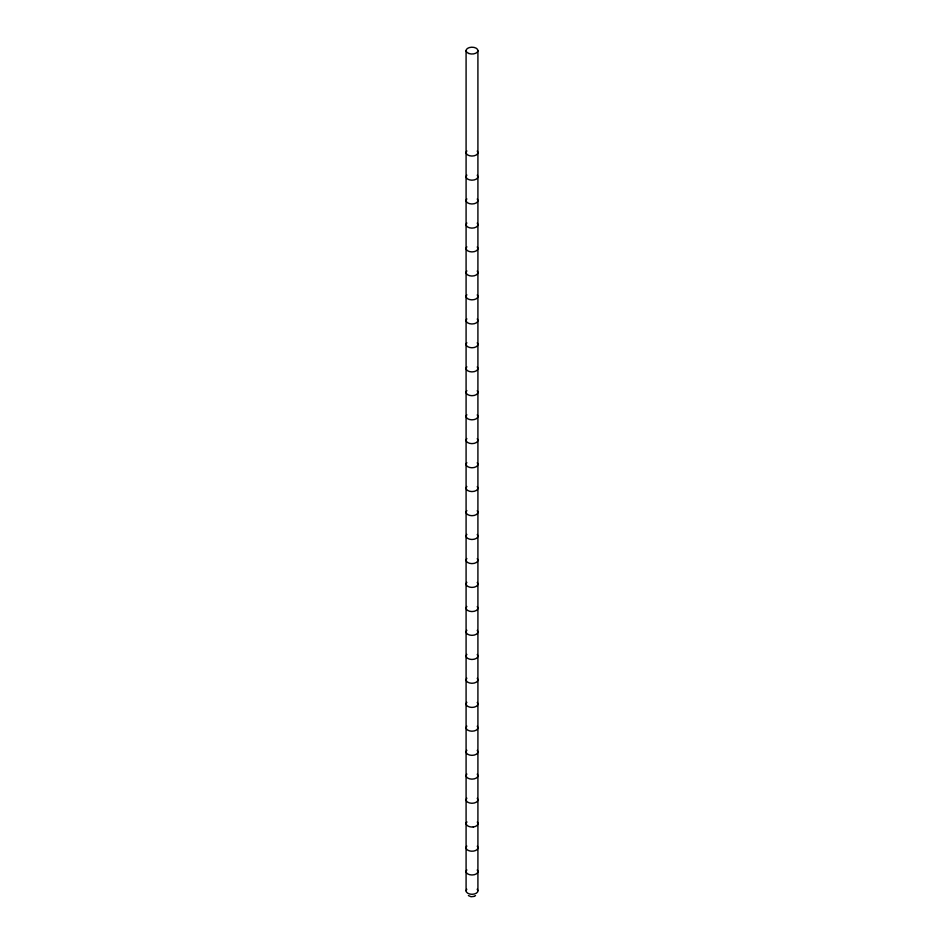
<?xml version="1.0" encoding="UTF-8"?>
<svg xmlns="http://www.w3.org/2000/svg" width="944" height="944" viewBox="0 0 944 944"><rect width="100%" height="100%" fill="white"/><g stroke="black" fill="none" stroke-linecap="round" stroke-linejoin="round"><path stroke-width="1.42" d="M477.912 871.536L477.912 50.587M475.528 895.632L474.148 896.387M468.389 895.573L471.056 896.729L474.112 896.411M473.286 826.968L473.876 826.873A5.841 3.375 0 0 0 477.77 822.908L477.605 822.554A5.841 3.375 0 0 0 477.251 822.082M477.239 846.213A5.912 3.41 0 0 1 477.605 846.697L477.77 847.039A5.912 3.41 0 0 1 473.876 851.028L473.286 851.122A5.912 3.41 0 0 1 466.395 848.868L466.23 848.526A5.912 3.41 0 0 1 466.855 846.107M477.912 871.501L477.912 890.817M466.088 50.646L466.088 890.959M477.239 151.052A5.912 3.41 0 0 1 471.894 156.043A5.912 3.41 0 0 1 466.855 150.946M477.239 342.766A5.912 3.41 0 0 1 471.894 347.758A5.912 3.41 0 0 1 466.855 342.672M477.239 318.989A5.912 3.41 0 0 1 471.894 323.981A5.912 3.41 0 0 1 466.855 318.883M477.239 294.835A5.912 3.41 0 0 1 471.894 299.838A5.912 3.41 0 0 1 466.855 294.74M477.239 271.058A5.912 3.41 0 0 1 471.894 276.049A5.912 3.41 0 0 1 466.855 270.952M477.239 486.561A5.912 3.41 0 0 1 471.894 491.553A5.912 3.41 0 0 1 466.855 486.455M477.239 462.772A5.912 3.41 0 0 1 471.894 467.764A5.912 3.41 0 0 1 466.855 462.666M477.239 438.63A5.912 3.41 0 0 1 471.894 443.621A5.912 3.41 0 0 1 466.855 438.523M477.239 390.698A5.912 3.41 0 0 1 471.894 395.689A5.912 3.41 0 0 1 466.855 390.592M477.239 366.909A5.912 3.41 0 0 1 471.894 371.912A5.912 3.41 0 0 1 466.855 366.815M477.239 246.915A5.912 3.41 0 0 1 471.894 251.906A5.912 3.41 0 0 1 466.855 246.809M477.239 223.126A5.912 3.41 0 0 1 471.894 228.118A5.912 3.41 0 0 1 466.855 223.02M477.239 198.983A5.912 3.41 0 0 1 471.894 203.975A5.912 3.41 0 0 1 466.855 198.877M477.239 414.841A5.912 3.41 0 0 1 471.894 419.832A5.912 3.41 0 0 1 466.855 414.746M477.239 175.195A5.912 3.41 0 0 1 471.894 180.186A5.912 3.41 0 0 1 466.855 175.1M477.239 534.481A5.912 3.41 0 0 1 471.894 539.484A5.912 3.41 0 0 1 466.855 534.387M477.239 510.704A5.912 3.41 0 0 1 471.894 515.695A5.912 3.41 0 0 1 466.855 510.598M477.239 582.413A5.912 3.41 0 0 1 471.894 587.404A5.912 3.41 0 0 1 466.855 582.318M477.239 558.636A5.912 3.41 0 0 1 471.894 563.627A5.912 3.41 0 0 1 466.855 558.529M477.239 630.344A5.912 3.41 0 0 1 471.894 635.336A5.912 3.41 0 0 1 466.855 630.238M477.239 606.567A5.912 3.41 0 0 1 471.894 611.559A5.912 3.41 0 0 1 466.855 606.461M477.239 654.487A5.912 3.41 0 0 1 471.894 659.478A5.912 3.41 0 0 1 466.855 654.393M477.239 678.276A5.912 3.41 0 0 1 471.894 683.267A5.912 3.41 0 0 1 466.855 678.17M477.239 750.35A5.912 3.41 0 0 1 471.894 755.342A5.912 3.41 0 0 1 466.855 750.244M477.239 726.207A5.912 3.41 0 0 1 471.894 731.199A5.912 3.41 0 0 1 466.855 726.101M477.239 702.419A5.912 3.41 0 0 1 471.894 707.41A5.912 3.41 0 0 1 466.855 702.312M477.239 774.127A5.912 3.41 0 0 1 471.894 779.13A5.912 3.41 0 0 1 466.855 774.033M473.333 826.932A5.841 3.375 0 0 1 466.537 824.714M466.371 824.372A5.841 3.375 0 0 1 466.985 821.988M466.088 823.498A5.983 3.457 0 0 1 466.206 822.956M477.239 798.282A5.912 3.41 0 0 1 471.894 803.273A5.912 3.41 0 0 1 466.855 798.176M477.912 847.936A5.983 3.457 0 0 1 477.794 848.467M477.216 869.955A5.912 3.41 0 0 1 471.929 874.982A5.912 3.41 0 0 1 466.855 869.884M477.157 889.213A5.912 3.41 0 0 1 472.024 894.298A5.912 3.41 0 0 1 466.82 889.236M468.826 53.489A5.912 3.41 0 0 0 477.912 50.764A5.912 3.41 0 0 0 469.262 47.589A5.912 3.41 0 0 0 468.826 53.489"/></g></svg>
